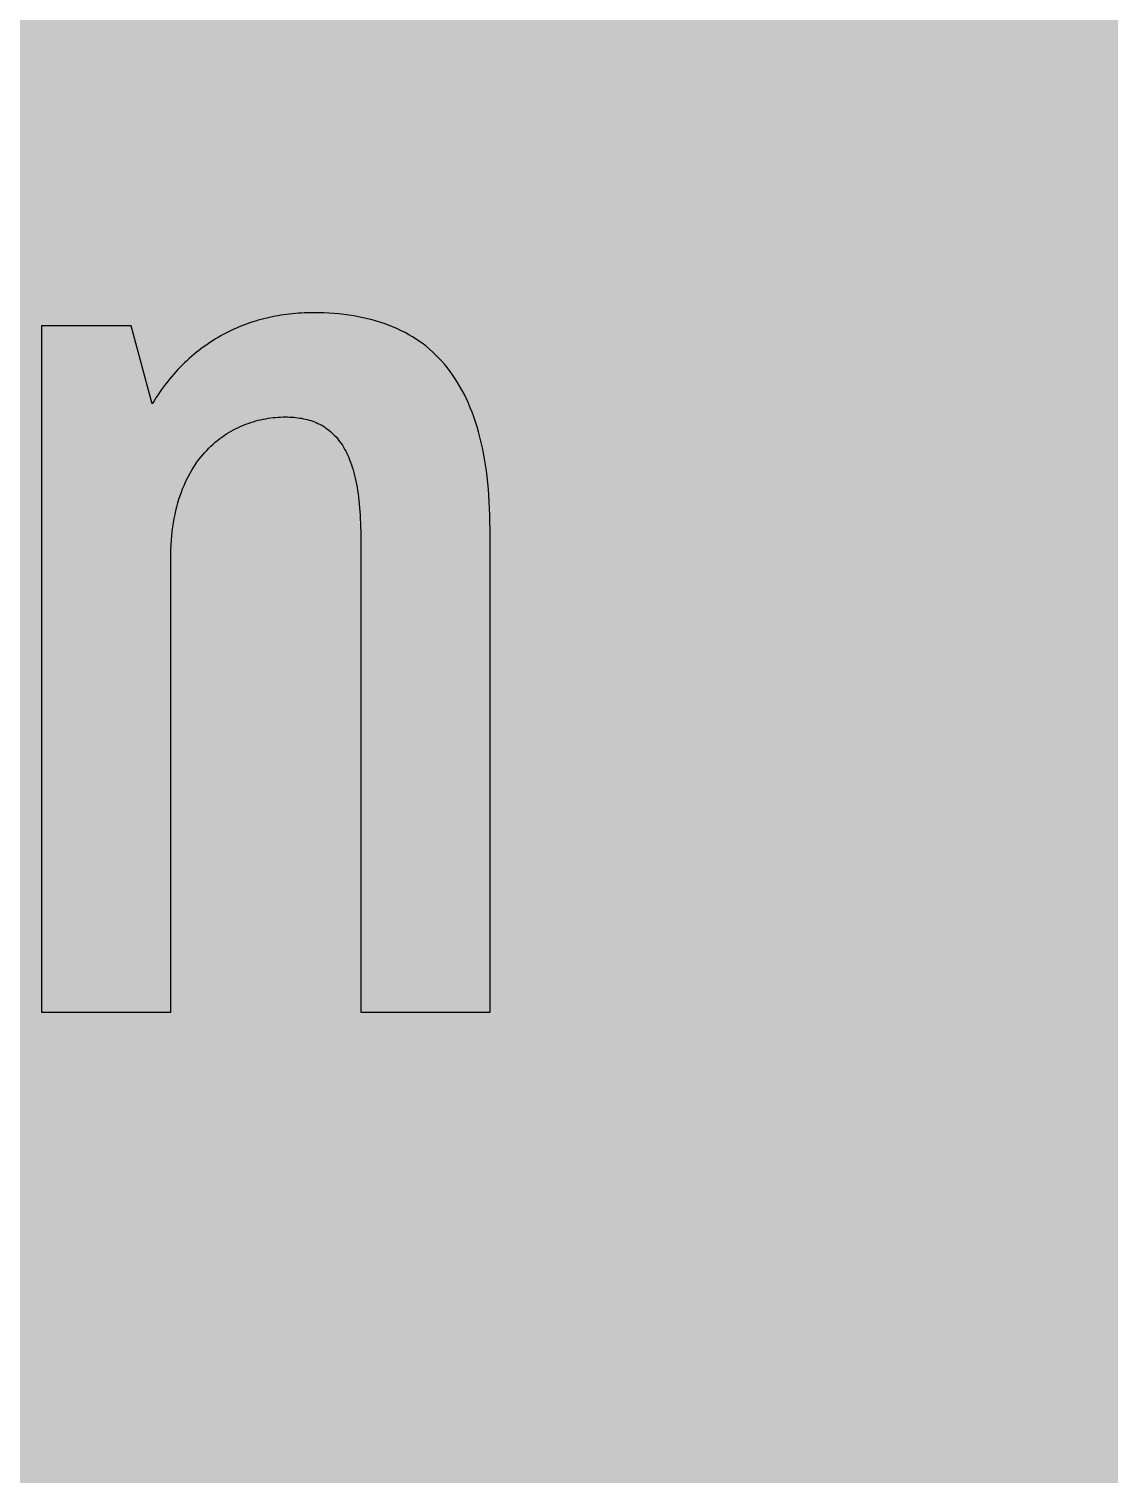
# Model space of a CAD drawing. Header units: millimetres. Extents: x 0 to 212, y 0 to 116.
# Drawn here: x 110.33 to 139.21, y 58.26 to 96.89 of the extents above; entities that cross this region are included whole.
import ezdxf

# ---------------------------------------------------------------- set-up
doc = ezdxf.new("R2010")
doc.units = ezdxf.units.MM

msp = doc.modelspace()

# ---------------------------------------------------------------- hatches: boundary and pattern name
for color, points in [(254, [(14.1633, 0.0536), (13.9878, 0.0533), (13.8125, 0.0559), (13.6373, 0.061), (13.462, 0.0686), (13.2893, 0.0787), (13.114, 0.0914), (12.9413, 0.1041), (12.7686, 0.1219), (12.5959, 0.1397), (12.4231, 0.16), (12.2504, 0.1829), (12.0777, 0.2057), (11.9075, 0.2337), (11.7373, 0.2616), (11.5672, 0.2921), (11.397, 0.3251), (11.2268, 0.3607), (11.0592, 0.3988), (10.8915, 0.4369), (10.7239, 0.4775), (10.5562, 0.5207), (10.3886, 0.5664), (10.2235, 0.6121), (10.0584, 0.6629), (9.8933, 0.7137), (9.7307, 0.7671), (9.5682, 0.8204), (9.4056, 0.8788), (9.2431, 0.9373), (9.083, 0.9982), (8.923, 1.0617), (8.763, 1.1252), (8.6055, 1.1938), (8.4455, 1.2624), (8.2906, 1.331), (8.1331, 1.4046), (7.9781, 1.4783), (7.8232, 1.5545), (7.6708, 1.6332), (7.5184, 1.7145), (7.366, 1.7958), (7.2161, 1.8796), (7.0663, 1.966), (6.919, 2.0523), (6.7716, 2.1438), (6.6243, 2.2352), (6.4795, 2.3266), (6.3348, 2.4232), (6.19, 2.5197), (6.0477, 2.6187), (5.908, 2.7178), (5.7683, 2.8194), (5.6286, 2.9235), (5.4915, 3.0302), (5.3543, 3.1369), (5.2197, 3.2461), (5.0851, 3.3579), (4.953, 3.4722), (4.8209, 3.5865), (4.6914, 3.7033), (4.5644, 3.8202), (4.4348, 3.9395), (4.3104, 4.0615), (4.1859, 4.1859), (4.0615, 4.3104), (3.9395, 4.4348), (3.8202, 4.5618), (3.7033, 4.6914), (3.5865, 4.8209), (3.4722, 4.953), (3.3579, 5.0851), (3.2487, 5.2197), (3.1369, 5.3543), (3.0302, 5.4915), (2.9235, 5.6286), (2.8194, 5.7683), (2.7178, 5.908), (2.6187, 6.0477), (2.5197, 6.19), (2.4232, 6.3348), (2.3266, 6.477), (2.2352, 6.6243), (2.1438, 6.7691), (2.0523, 6.919), (1.966, 7.0663), (1.8796, 7.2161), (1.7958, 7.366), (1.7145, 7.5184), (1.6332, 7.6708), (1.5545, 7.8232), (1.4783, 7.9781), (1.4046, 8.1331), (1.331, 8.2906), (1.2598, 8.4455), (1.1913, 8.603), (1.1252, 8.763), (1.0592, 8.923), (0.9982, 9.083), (0.9373, 9.2431), (0.8763, 9.4056), (0.8204, 9.5682), (0.7645, 9.7307), (0.7112, 9.8933), (0.6604, 10.0584), (0.6121, 10.2235), (0.5639, 10.3911), (0.5207, 10.5562), (0.4775, 10.7239), (0.4343, 10.8915), (0.3962, 11.0592), (0.3607, 11.2268), (0.3251, 11.397), (0.2921, 11.5672), (0.2616, 11.7373), (0.2311, 11.9075), (0.2057, 12.0802), (0.1803, 12.2504), (0.1575, 12.4231), (0.1372, 12.5959), (0.1194, 12.7686), (0.1041, 12.9413), (0.0889, 13.1166), (0.0787, 13.2893), (0.0686, 13.4645), (0.061, 13.6373), (0.0559, 13.8125), (0.0508, 13.9878), (0.0508, 14.163), (0.0522, 102.3592), (0.0508, 102.5322), (0.0559, 102.7074), (0.061, 102.8827), (0.0686, 103.058), (0.0787, 103.2307), (0.0889, 103.4059), (0.1041, 103.5787), (0.1194, 103.7514), (0.1372, 103.9241), (0.1575, 104.0968), (0.1803, 104.2695), (0.2057, 104.4423), (0.2311, 104.6124), (0.2616, 104.7826), (0.2921, 104.9528), (0.3251, 105.123), (0.3607, 105.2932), (0.3962, 105.4608), (0.4343, 105.6284), (0.4775, 105.7961), (0.5207, 105.9637), (0.5639, 106.1314), (0.6121, 106.2965), (0.6604, 106.4616), (0.7112, 106.6267), (0.7645, 106.7892), (0.8204, 106.9518), (0.8763, 107.1143), (0.9373, 107.2769), (0.9982, 107.4369), (1.0592, 107.5969), (1.1252, 107.757), (1.1913, 107.9144), (1.2598, 108.0745), (1.331, 108.2294), (1.4046, 108.3869), (1.4783, 108.5418), (1.5545, 108.6968), (1.6332, 108.8492), (1.7145, 109.0016), (1.7958, 109.154), (1.8796, 109.3038), (1.966, 109.4537), (2.0523, 109.601), (2.1438, 109.7483), (2.2352, 109.8956), (2.3266, 110.0404), (2.4232, 110.1852), (2.5197, 110.33), (2.6187, 110.4722), (2.7178, 110.6119), (2.8194, 110.7516), (2.9235, 110.8913), (3.0302, 111.0285), (3.1369, 111.1656), (3.2487, 111.3003), (3.3579, 111.4349), (3.4722, 111.567), (3.5865, 111.699), (3.7033, 111.8286), (3.8202, 111.9556), (3.9395, 112.0851), (4.0615, 112.2096), (4.1859, 112.334), (4.3104, 112.4585), (4.4348, 112.5804), (4.5644, 112.6998), (4.6914, 112.8166), (4.8209, 112.9335), (4.953, 113.0478), (5.0851, 113.1621), (5.2197, 113.2713), (5.3543, 113.3831), (5.4915, 113.4897), (5.6286, 113.5964), (5.7683, 113.7006), (5.908, 113.8022), (6.0477, 113.9012), (6.19, 114.0003), (6.3348, 114.0968), (6.4795, 114.1933), (6.6243, 114.2848), (6.7716, 114.3762), (6.919, 114.4676), (7.0663, 114.554), (7.2161, 114.6404), (7.366, 114.7242), (7.5184, 114.8055), (7.6708, 114.8867), (7.8232, 114.9655), (7.9781, 115.0417), (8.1331, 115.1153), (8.2906, 115.189), (8.4455, 115.2601), (8.6055, 115.3287), (8.763, 115.3947), (8.923, 115.4608), (9.083, 115.5217), (9.2431, 115.5827), (9.4056, 115.6437), (9.5682, 115.6995), (9.7307, 115.7554), (9.8933, 115.8088), (10.0584, 115.8596), (10.2235, 115.9078), (10.3886, 115.9561), (10.5562, 115.9993), (10.7239, 116.0424), (10.8915, 116.0856), (11.0592, 116.1237), (11.2268, 116.1593), (11.397, 116.1948), (11.5672, 116.2279), (11.7373, 116.2583), (11.9075, 116.2888), (12.0777, 116.3142), (12.2504, 116.3396), (12.4231, 116.3625), (12.5959, 116.3828), (12.7686, 116.4006), (12.9413, 116.4158), (13.114, 116.4311), (13.2893, 116.4412), (13.462, 116.4514), (13.6373, 116.459), (13.8125, 116.4641), (13.9878, 116.4692), (14.163, 116.4692), (197.6078, 116.4703), (197.7822, 116.4692), (197.9574, 116.4641), (198.1327, 116.459), (198.3054, 116.4514), (198.4807, 116.4412), (198.6534, 116.4311), (198.8287, 116.4158), (199.0014, 116.4006), (199.1741, 116.3828), (199.3468, 116.3625), (199.5195, 116.3396), (199.6897, 116.3142), (199.8624, 116.2888), (200.0326, 116.2583), (200.2028, 116.2279), (200.373, 116.1948), (200.5432, 116.1593), (200.7108, 116.1237), (200.8784, 116.0856), (201.0461, 116.0424), (201.2137, 115.9993), (201.3788, 115.9561), (201.5465, 115.9078), (201.7116, 115.8596), (201.8767, 115.8088), (202.0392, 115.7554), (202.2018, 115.6995), (202.3643, 115.6437), (202.5269, 115.5827), (202.6869, 115.5217), (202.8469, 115.4608), (203.007, 115.3947), (203.167, 115.3287), (203.3245, 115.2601), (203.4794, 115.189), (203.6369, 115.1153), (203.7918, 115.0417), (203.9468, 114.9655), (204.0992, 114.8867), (204.2516, 114.8055), (204.404, 114.7242), (204.5538, 114.6404), (204.7037, 114.554), (204.8535, 114.4676), (205.0009, 114.3762), (205.1456, 114.2848), (205.293, 114.1933), (205.4352, 114.0968), (205.58, 114.0003), (205.7222, 113.9012), (205.8619, 113.8022), (206.0016, 113.7006), (206.1413, 113.5964), (206.2785, 113.4897), (206.4156, 113.3831), (206.5503, 113.2713), (206.6849, 113.1621), (206.817, 113.0478), (206.949, 112.9335), (207.0786, 112.8166), (207.2081, 112.6998), (207.3351, 112.5804), (207.4596, 112.4585), (207.584, 112.334), (207.7085, 112.2096), (207.8304, 112.0851), (207.9498, 111.9556), (208.0666, 111.8286), (208.1835, 111.699), (208.2978, 111.567), (208.4121, 111.4349), (208.5238, 111.3003), (208.6331, 111.1656), (208.7397, 111.0285), (208.8464, 110.8913), (208.9506, 110.7516), (209.0522, 110.6119), (209.1512, 110.4722), (209.2503, 110.33), (209.3468, 110.1852), (209.4433, 110.0404), (209.5348, 109.8956), (209.6262, 109.7483), (209.7176, 109.601), (209.804, 109.4537), (209.8904, 109.3038), (209.9742, 109.154), (210.0555, 109.0016), (210.1367, 108.8492), (210.2155, 108.6968), (210.2917, 108.5418), (210.3653, 108.3869), (210.439, 108.2294), (210.5076, 108.0745), (210.5762, 107.9144), (210.6447, 107.757), (210.7082, 107.5969), (210.7717, 107.4369), (210.8327, 107.2769), (210.8911, 107.1143), (210.9495, 106.9518), (211.0029, 106.7892), (211.0562, 106.6267), (211.107, 106.4616), (211.1578, 106.2965), (211.2035, 106.1314), (211.2493, 105.9637), (211.2924, 105.7961), (211.3331, 105.6284), (211.3712, 105.4608), (211.4093, 105.2932), (211.4448, 105.123), (211.4779, 104.9528), (211.5083, 104.7826), (211.5363, 104.6124), (211.5642, 104.4423), (211.5871, 104.2695), (211.6099, 104.0968), (211.6303, 103.9241), (211.648, 103.7514), (211.6658, 103.5787), (211.6785, 103.4059), (211.6912, 103.2307), (211.7014, 103.058), (211.709, 102.8827), (211.7141, 102.7074), (211.7166, 102.5322), (211.7166, 102.3569), (211.7189, 14.1647), (211.7166, 13.9878), (211.7141, 13.8125), (211.709, 13.6373), (211.7014, 13.4645), (211.6912, 13.2893), (211.6785, 13.1166), (211.6658, 12.9413), (211.648, 12.7686), (211.6303, 12.5959), (211.6099, 12.4231), (211.5871, 12.2504), (211.5642, 12.0802), (211.5363, 11.9075), (211.5083, 11.7373), (211.4779, 11.5672), (211.4448, 11.397), (211.4093, 11.2268), (211.3712, 11.0592), (211.3331, 10.8915), (211.2924, 10.7239), (211.2493, 10.5562), (211.2035, 10.3911), (211.1578, 10.2235), (211.107, 10.0584), (211.0562, 9.8933), (211.0029, 9.7307), (210.9495, 9.5682), (210.8911, 9.4056), (210.8327, 9.2431), (210.7717, 9.083), (210.7082, 8.923), (210.6447, 8.763), (210.5762, 8.603), (210.5076, 8.4455), (210.439, 8.2906), (210.3653, 8.1331), (210.2917, 7.9781), (210.2155, 7.8232), (210.1367, 7.6708), (210.0555, 7.5184), (209.9742, 7.366), (209.8904, 7.2161), (209.804, 7.0663), (209.7176, 6.919), (209.6262, 6.7691), (209.5348, 6.6243), (209.4433, 6.477), (209.3468, 6.3348), (209.2503, 6.19), (209.1512, 6.0477), (209.0522, 5.908), (208.9506, 5.7683), (208.8464, 5.6286), (208.7397, 5.4915), (208.6331, 5.3543), (208.5238, 5.2197), (208.4121, 5.0851), (208.2978, 4.953), (208.1835, 4.8209), (208.0666, 4.6914), (207.9498, 4.5618), (207.8304, 4.4348), (207.7085, 4.3104), (207.584, 4.1859), (207.4596, 4.0615), (207.3351, 3.9395), (207.2081, 3.8202), (207.0786, 3.7033), (206.949, 3.5865), (206.817, 3.4722), (206.6849, 3.3579), (206.5503, 3.2461), (206.4156, 3.1369), (206.2785, 3.0302), (206.1413, 2.9235), (206.0016, 2.8194), (205.8619, 2.7178), (205.7222, 2.6187), (205.58, 2.5197), (205.4352, 2.4232), (205.293, 2.3266), (205.1456, 2.2352), (205.0009, 2.1438), (204.8535, 2.0523), (204.7037, 1.966), (204.5538, 1.8796), (204.404, 1.7958), (204.2516, 1.7145), (204.0992, 1.6332), (203.9468, 1.5545), (203.7918, 1.4783), (203.6369, 1.4046), (203.4794, 1.331), (203.3245, 1.2624), (203.167, 1.1938), (203.007, 1.1252), (202.8469, 1.0617), (202.6869, 0.9982), (202.5269, 0.9373), (202.3643, 0.8788), (202.2018, 0.8204), (202.0392, 0.7671), (201.8767, 0.7137), (201.7116, 0.6629), (201.5465, 0.6121), (201.3788, 0.5664), (201.2137, 0.5207), (201.0461, 0.4775), (200.8784, 0.4369), (200.7108, 0.3988), (200.5432, 0.3607), (200.373, 0.3251), (200.2028, 0.2921), (200.0326, 0.2616), (199.8624, 0.2337), (199.6897, 0.2057), (199.5195, 0.1829), (199.3468, 0.16), (199.1741, 0.1397), (199.0014, 0.1219), (198.8287, 0.1041), (198.6534, 0.0914), (198.4807, 0.0787), (198.3054, 0.0686), (198.1327, 0.061), (197.9574, 0.0559), (197.7822, 0.0533), (197.6069, 0.0533)]), (59, [(122.6605, 70.6092), (122.6605, 83.5198), (122.6591, 83.7057), (122.6541, 83.8886), (122.649, 84.0689), (122.6388, 84.2467), (122.6287, 84.4194), (122.616, 84.5896), (122.6007, 84.7573), (122.5829, 84.9224), (122.5626, 85.0824), (122.5398, 85.2399), (122.5144, 85.3948), (122.4864, 85.5472), (122.4559, 85.6945), (122.4229, 85.8393), (122.3899, 85.9815), (122.3518, 86.1187), (122.3137, 86.2559), (122.2705, 86.3879), (122.2273, 86.5175), (122.1816, 86.6419), (122.1334, 86.7664), (122.0826, 86.8858), (122.0292, 87.0026), (121.9733, 87.1169), (121.9149, 87.2287), (121.854, 87.3354), (121.793, 87.4395), (121.727, 87.5411), (121.6609, 87.6402), (121.5923, 87.7367), (121.5212, 87.8307), (121.4476, 87.9196), (121.3714, 88.0059), (121.2926, 88.0897), (121.2113, 88.171), (121.1301, 88.2498), (121.0437, 88.326), (120.9573, 88.3971), (120.8684, 88.4682), (120.777, 88.5342), (120.683, 88.5977), (120.5865, 88.6587), (120.49, 88.7171), (120.3884, 88.773), (120.2868, 88.8238), (120.1826, 88.8746), (120.076, 88.9203), (119.9667, 88.966), (119.855, 89.0067), (119.7407, 89.0448), (119.6264, 89.0803), (119.5095, 89.1134), (119.3876, 89.1438), (119.2657, 89.1718), (119.1438, 89.1972), (119.0168, 89.22), (118.8898, 89.2404), (118.7577, 89.2556), (118.6256, 89.2708), (118.491, 89.2835), (118.3538, 89.2912), (118.2167, 89.2988), (118.0744, 89.3013), (117.9322, 89.3039), (117.8535, 89.3039), (117.7747, 89.3013), (117.696, 89.2988), (117.6172, 89.2962), (117.5385, 89.2912), (117.4598, 89.2835), (117.381, 89.2759), (117.3023, 89.2683), (117.2261, 89.2581), (117.1473, 89.248), (117.0711, 89.2378), (116.9949, 89.2251), (116.9187, 89.2099), (116.84, 89.1946), (116.7663, 89.1794), (116.6901, 89.1616), (116.6139, 89.1438), (116.5403, 89.1235), (116.4641, 89.1032), (116.3904, 89.0803), (116.3168, 89.0575), (116.2431, 89.0321), (116.1694, 89.0067), (116.0958, 88.9813), (116.0247, 88.9533), (115.951, 88.9229), (115.8799, 88.8924), (115.8088, 88.8619), (115.7376, 88.8289), (115.6691, 88.7933), (115.5979, 88.7578), (115.5294, 88.7222), (115.4608, 88.6841), (115.3922, 88.646), (115.3236, 88.6054), (115.2576, 88.5622), (115.1915, 88.5215), (115.123, 88.4758), (115.0595, 88.4301), (114.9934, 88.3844), (114.9299, 88.3361), (114.8664, 88.2879), (114.8029, 88.2371), (114.7394, 88.1837), (114.6759, 88.1329), (114.615, 88.077), (114.554, 88.0212), (114.4956, 87.9653), (114.4346, 87.9069), (114.3762, 87.8459), (114.3178, 87.7849), (114.2619, 87.724), (114.2035, 87.6605), (114.1476, 87.5944), (114.0917, 87.5284), (114.0384, 87.4598), (113.985, 87.3912), (113.9317, 87.3201), (113.8784, 87.249), (113.8276, 87.1753), (113.7768, 87.1017), (113.726, 87.0255), (113.6777, 86.9493), (113.6294, 86.8705), (113.0653, 88.9522), (110.666, 88.9522), (110.666, 70.6092), (114.1236, 70.6092), (114.1236, 82.708), (114.1247, 82.8396), (114.1273, 82.9691), (114.1324, 83.0961), (114.1425, 83.2206), (114.1527, 83.3425), (114.1654, 83.4619), (114.1806, 83.5787), (114.1984, 83.6905), (114.2162, 83.8022), (114.239, 83.9114), (114.2619, 84.0156), (114.2873, 84.1197), (114.3152, 84.2213), (114.3432, 84.3178), (114.3762, 84.4144), (114.4092, 84.5083), (114.4422, 84.5998), (114.4803, 84.6861), (114.5184, 84.7725), (114.5565, 84.8563), (114.5972, 84.9376), (114.6404, 85.0163), (114.6861, 85.0951), (114.7318, 85.1687), (114.7775, 85.2399), (114.8258, 85.311), (114.8766, 85.377), (114.9274, 85.4431), (114.9782, 85.5066), (115.0315, 85.5675), (115.0849, 85.6259), (115.1407, 85.6844), (115.1966, 85.7377), (115.255, 85.791), (115.3135, 85.8418), (115.3719, 85.8901), (115.4328, 85.9384), (115.4913, 85.9815), (115.5548, 86.0247), (115.6157, 86.0654), (115.6792, 86.1035), (115.7427, 86.1416), (115.8062, 86.1771), (115.8697, 86.2101), (115.9358, 86.2406), (115.9993, 86.2711), (116.0653, 86.2965), (116.1313, 86.3244), (116.1974, 86.3473), (116.2634, 86.3702), (116.3295, 86.3905), (116.398, 86.4108), (116.4641, 86.4286), (116.5301, 86.4438), (116.5987, 86.4591), (116.6647, 86.4718), (116.7308, 86.4819), (116.7968, 86.4921), (116.8629, 86.4997), (116.9289, 86.5048), (116.9949, 86.5099), (117.061, 86.5149), (117.127, 86.5175), (117.1905, 86.5175), (117.2464, 86.5175), (117.3023, 86.5149), (117.3582, 86.5124), (117.4115, 86.5099), (117.4648, 86.5048), (117.5182, 86.4972), (117.5715, 86.4895), (117.6223, 86.4819), (117.6731, 86.4718), (117.7239, 86.4616), (117.7722, 86.4489), (117.823, 86.4362), (117.8712, 86.421), (117.9195, 86.4057), (117.9652, 86.3879), (118.0109, 86.3676), (118.0567, 86.3473), (118.1024, 86.327), (118.1456, 86.3041), (118.1887, 86.2787), (118.2319, 86.2508), (118.2726, 86.2228), (118.3157, 86.1949), (118.3538, 86.1644), (118.3945, 86.1314), (118.4326, 86.0958), (118.4707, 86.0603), (118.5062, 86.0222), (118.5443, 85.9841), (118.5799, 85.9434), (118.6129, 85.9003), (118.6459, 85.8545), (118.679, 85.8088), (118.712, 85.7606), (118.7425, 85.7098), (118.7704, 85.659), (118.8009, 85.6056), (118.8288, 85.5497), (118.8568, 85.4913), (118.8822, 85.4329), (118.9076, 85.3694), (118.9304, 85.3059), (118.9558, 85.2399), (118.9761, 85.1738), (118.999, 85.1027), (119.0193, 85.0316), (119.0371, 84.9554), (119.0574, 84.8792), (119.0727, 84.8004), (119.0904, 84.7217), (119.1057, 84.6379), (119.1184, 84.5515), (119.1311, 84.4652), (119.1438, 84.3737), (119.1539, 84.2823), (119.1641, 84.1883), (119.1743, 84.0892), (119.1819, 83.9902), (119.187, 83.8886), (119.192, 83.7844), (119.1971, 83.6778), (119.1997, 83.5685), (119.2022, 83.4568), (119.2022, 83.3425), (119.2029, 70.6092)])]:
    msp.add_hatch(color=color).paths.add_polyline_path(points)
h = msp.add_hatch(color=59)
h.paths.add_polyline_path([(138.6776, 78.6169), (138.6776, 80.6274), (138.6764, 80.8863), (138.6713, 81.1403), (138.6662, 81.3943), (138.6586, 81.6432), (138.6484, 81.8871), (138.6357, 82.1284), (138.6205, 82.3646), (138.6053, 82.5983), (138.5849, 82.8294), (138.5621, 83.0555), (138.5367, 83.279), (138.5113, 83.4974), (138.4808, 83.7108), (138.4478, 83.9216), (138.4122, 84.1299), (138.3767, 84.3331), (138.336, 84.5337), (138.2928, 84.7293), (138.2471, 84.9198), (138.1989, 85.1078), (138.1455, 85.2932), (138.0922, 85.4735), (138.0338, 85.6488), (137.9753, 85.8215), (137.9118, 85.9892), (137.8458, 86.1543), (137.7772, 86.3143), (137.7036, 86.4718), (137.6274, 86.6216), (137.5512, 86.7715), (137.4673, 86.9163), (137.3835, 87.056), (137.2946, 87.1906), (137.2032, 87.3227), (137.1092, 87.4522), (137.0127, 87.5741), (136.9111, 87.6935), (136.8069, 87.8103), (136.6977, 87.9196), (136.586, 88.0288), (136.4717, 88.1304), (136.3523, 88.2294), (136.2304, 88.3234), (136.1034, 88.4149), (135.9738, 88.4987), (135.8417, 88.5825), (135.7046, 88.6587), (135.5649, 88.7324), (135.4201, 88.8009), (135.2728, 88.8644), (135.1204, 88.9254), (134.9654, 88.9813), (134.8054, 89.0321), (134.6429, 89.0778), (134.4752, 89.121), (134.3025, 89.1591), (134.1272, 89.1921), (133.9469, 89.2226), (133.764, 89.248), (133.5761, 89.2683), (133.3856, 89.2835), (133.1874, 89.2937), (132.9893, 89.3013), (132.7836, 89.3039), (132.5829, 89.3013), (132.3848, 89.2937), (132.1892, 89.2835), (131.9987, 89.2683), (131.8108, 89.248), (131.6253, 89.2251), (131.445, 89.1946), (131.2672, 89.1616), (131.0919, 89.1235), (130.9218, 89.0803), (130.7541, 89.0346), (130.589, 88.9813), (130.429, 88.9254), (130.2715, 88.8644), (130.1166, 88.7984), (129.9667, 88.7273), (129.8194, 88.6536), (129.6746, 88.5723), (129.5349, 88.4885), (129.3978, 88.3996), (129.2631, 88.3031), (129.1311, 88.204), (129.0041, 88.1024), (128.8796, 87.9932), (128.7577, 87.8789), (128.6408, 87.7595), (128.5265, 87.6376), (128.4148, 87.5081), (128.3056, 87.376), (128.2014, 87.2363), (128.0998, 87.0941), (128.0008, 86.9442), (127.9042, 86.7918), (127.8128, 86.6343), (127.7239, 86.4692), (127.6375, 86.3016), (127.5537, 86.1263), (127.475, 85.9485), (127.3962, 85.7656), (127.3226, 85.5751), (127.254, 85.3821), (127.1854, 85.1814), (127.1219, 84.9757), (127.061, 84.7674), (127.0025, 84.5515), (126.9467, 84.3305), (126.8959, 84.1045), (126.8451, 83.8733), (126.7993, 83.6371), (126.7562, 83.3933), (126.7181, 83.1469), (126.68, 82.8929), (126.6469, 82.6338), (126.6165, 82.3722), (126.5885, 82.1004), (126.5631, 81.8261), (126.5403, 81.5467), (126.5225, 81.2597), (126.5047, 80.9701), (126.492, 80.6729), (126.4818, 80.3681), (126.4742, 80.0608), (126.4717, 79.7458), (126.4691, 79.4283), (126.4717, 79.0753), (126.4793, 78.7298), (126.492, 78.3946), (126.5072, 78.0694), (126.5301, 77.7494), (126.5555, 77.4395), (126.586, 77.1398), (126.6215, 76.8452), (126.6622, 76.5607), (126.7054, 76.2813), (126.7536, 76.012), (126.8044, 75.7504), (126.8603, 75.4964), (126.9213, 75.25), (126.9848, 75.0113), (127.0533, 74.7801), (127.1245, 74.5541), (127.2007, 74.3382), (127.2794, 74.1274), (127.3607, 73.9242), (127.447, 73.726), (127.5359, 73.5355), (127.6274, 73.3527), (127.7239, 73.1774), (127.823, 73.0047), (127.9246, 72.8421), (128.0287, 72.6846), (128.1379, 72.5322), (128.2471, 72.3849), (128.3614, 72.2452), (128.4757, 72.1131), (128.5951, 71.9836), (128.717, 71.8617), (128.839, 71.7423), (128.966, 71.6305), (129.093, 71.5239), (129.225, 71.4223), (129.3571, 71.3257), (129.4917, 71.2343), (129.6289, 71.1479), (129.7686, 71.0667), (129.9083, 70.9879), (130.0505, 70.9168), (130.1953, 70.8482), (130.3401, 70.7847), (130.4874, 70.7238), (130.6347, 70.6679), (130.7846, 70.6171), (130.937, 70.5688), (131.0894, 70.5256), (131.2443, 70.485), (131.3967, 70.4494), (131.5542, 70.4164), (131.7117, 70.3859), (131.8692, 70.3605), (132.0267, 70.3377), (132.1867, 70.3174), (132.3442, 70.2996), (132.5067, 70.2869), (132.6667, 70.2742), (132.8268, 70.2666), (132.9893, 70.2589), (133.1519, 70.2564), (133.3119, 70.2539), (133.4033, 70.2564), (133.4948, 70.2564), (133.5862, 70.2589), (133.6751, 70.264), (133.7666, 70.2666), (133.858, 70.2742), (133.9494, 70.2793), (134.0383, 70.2869), (134.1298, 70.2945), (134.2187, 70.3047), (134.3101, 70.3123), (134.399, 70.325), (134.4879, 70.3351), (134.5768, 70.3478), (134.6657, 70.3605), (134.7546, 70.3758), (134.8435, 70.3885), (134.9299, 70.4037), (135.0188, 70.4215), (135.1051, 70.4367), (135.194, 70.4545), (135.2804, 70.4723), (135.3642, 70.4901), (135.4506, 70.5104), (135.5369, 70.5307), (135.6208, 70.551), (135.7046, 70.5714), (135.7884, 70.5917), (135.8722, 70.6145), (135.9535, 70.6374), (136.0373, 70.6603), (136.1186, 70.6831), (136.1973, 70.706), (136.2786, 70.7314), (136.3574, 70.7542), (136.4361, 70.7796), (136.5148, 70.805), (136.591, 70.8304), (136.6672, 70.8584), (136.7434, 70.8838), (136.8196, 70.9092), (136.8933, 70.9371), (136.967, 70.9651), (137.0406, 70.993), (137.1117, 71.0184), (137.1829, 71.0463), (137.2514, 71.0743), (137.3226, 71.1022), (137.3886, 71.1327), (137.4572, 71.1606), (137.5232, 71.1886), (137.5893, 71.2165), (137.6528, 71.2445), (137.7163, 71.2749), (137.7772, 71.3029), (137.8382, 71.3308), (137.8991, 71.3613), (137.9576, 71.3892), (138.016, 71.4172), (138.0719, 71.4477), (138.1277, 71.4756), (138.1836, 71.5035), (138.237, 71.5315), (138.2878, 71.5594), (137.2665, 74.137), (137.2032, 74.107), (137.1422, 74.0766), (137.0813, 74.0486), (137.0203, 74.0207), (136.9593, 73.9927), (136.8984, 73.9648), (136.8374, 73.9369), (136.7765, 73.9115), (136.7155, 73.8835), (136.6545, 73.8581), (136.5961, 73.8327), (136.5352, 73.8073), (136.4742, 73.7845), (136.4132, 73.7591), (136.3548, 73.7362), (136.2939, 73.7133), (136.2329, 73.6905), (136.1719, 73.6676), (136.1135, 73.6473), (136.0526, 73.6244), (135.9941, 73.6041), (135.9332, 73.5838), (135.8748, 73.5635), (135.8138, 73.5432), (135.7554, 73.5254), (135.697, 73.5051), (135.636, 73.4873), (135.5776, 73.4695), (135.5192, 73.4517), (135.4607, 73.4365), (135.3998, 73.4187), (135.3414, 73.4035), (135.2829, 73.3882), (135.2245, 73.373), (135.1661, 73.3577), (135.1077, 73.345), (135.0493, 73.3298), (134.9908, 73.3171), (134.9324, 73.3044), (134.8765, 73.2917), (134.8181, 73.2815), (134.7597, 73.2688), (134.7038, 73.2587), (134.6454, 73.2485), (134.587, 73.2384), (134.5311, 73.2307), (134.4727, 73.2206), (134.4168, 73.213), (134.3609, 73.2053), (134.3025, 73.1977), (134.2466, 73.1901), (134.1907, 73.185), (134.1349, 73.1774), (134.079, 73.1723), (134.0231, 73.1672), (133.9672, 73.1647), (133.9113, 73.1596), (133.8555, 73.1571), (133.7996, 73.1545), (133.7437, 73.152), (133.6904, 73.1495), (133.6345, 73.1495), (133.5786, 73.1469), (133.5253, 73.1469), (133.4338, 73.1469), (133.3424, 73.1495), (133.2509, 73.1495), (133.1595, 73.152), (133.0706, 73.1545), (132.9842, 73.1596), (132.8953, 73.1647), (132.809, 73.1698), (132.7226, 73.1774), (132.6388, 73.185), (132.555, 73.1952), (132.4712, 73.2079), (132.3899, 73.2206), (132.3086, 73.2358), (132.2273, 73.2536), (132.1486, 73.2739), (132.0698, 73.2942), (131.9936, 73.3171), (131.9174, 73.3425), (131.8438, 73.3704), (131.7701, 73.4009), (131.6965, 73.4365), (131.6253, 73.472), (131.5542, 73.5101), (131.4856, 73.5533), (131.4171, 73.5965), (131.351, 73.6448), (131.2875, 73.6956), (131.2215, 73.7514), (131.1605, 73.8099), (131.097, 73.8708), (131.0386, 73.9369), (130.9776, 74.0054), (130.9218, 74.0791), (130.8659, 74.1578), (130.81, 74.2391), (130.7567, 74.3229), (130.7059, 74.4144), (130.6551, 74.5084), (130.6068, 74.6074), (130.5585, 74.709), (130.5128, 74.8182), (130.4696, 74.9325), (130.4265, 75.0494), (130.3858, 75.1738), (130.3452, 75.3008), (130.3071, 75.4355), (130.2715, 75.5726), (130.236, 75.7174), (130.2029, 75.8673), (130.1725, 76.0247), (130.142, 76.1848), (130.114, 76.3524), (130.0886, 76.5251), (130.0632, 76.7055), (130.0404, 76.8909), (130.0201, 77.0839), (130.0023, 77.282), (129.9845, 77.4878), (129.9693, 77.6986), (129.9566, 77.917), (129.9439, 78.1431), (129.9337, 78.3768), (129.9261, 78.6155)])
edge = h.paths.add_edge_path(flags=16)
edge.add_line((132.7146, 86.5184), (132.8039, 86.5175))
edge.add_line((132.8039, 86.5175), (132.8928, 86.5149))
edge.add_line((132.8928, 86.5149), (132.9792, 86.5099))
edge.add_line((132.9792, 86.5099), (133.063, 86.5048))
edge.add_line((133.063, 86.5048), (133.1468, 86.4972))
edge.add_line((133.1468, 86.4972), (133.2281, 86.487))
edge.add_line((133.2281, 86.487), (133.3068, 86.4743))
edge.add_line((133.3068, 86.4743), (133.383, 86.4616))
edge.add_line((133.383, 86.4616), (133.4592, 86.4464))
edge.add_line((133.4592, 86.4464), (133.5354, 86.4286))
edge.add_line((133.5354, 86.4286), (133.6065, 86.4083))
edge.add_line((133.6065, 86.4083), (133.6777, 86.3879))
edge.add_line((133.6777, 86.3879), (133.7488, 86.3625))
edge.add_line((133.7488, 86.3625), (133.8148, 86.3371))
edge.add_line((133.8148, 86.3371), (133.8809, 86.3092))
edge.add_line((133.8809, 86.3092), (133.9469, 86.2787))
edge.add_line((133.9469, 86.2787), (134.0104, 86.2457))
edge.add_line((134.0104, 86.2457), (134.0714, 86.2101))
edge.add_line((134.0714, 86.2101), (134.1298, 86.172))
edge.add_line((134.1298, 86.172), (134.1882, 86.1314))
edge.add_line((134.1882, 86.1314), (134.2466, 86.0857))
edge.add_line((134.2466, 86.0857), (134.3, 86.04))
edge.add_line((134.3, 86.04), (134.3558, 85.9917))
edge.add_line((134.3558, 85.9917), (134.4066, 85.9409))
edge.add_line((134.4066, 85.9409), (134.4574, 85.8876))
edge.add_line((134.4574, 85.8876), (134.5057, 85.8291))
edge.add_line((134.5057, 85.8291), (134.554, 85.7682))
edge.add_line((134.554, 85.7682), (134.6022, 85.7072))
edge.add_line((134.6022, 85.7072), (134.6454, 85.6412))
edge.add_line((134.6454, 85.6412), (134.6886, 85.5701))
edge.add_line((134.6886, 85.5701), (134.7318, 85.4989))
edge.add_line((134.7318, 85.4989), (134.7724, 85.4227))
edge.add_line((134.7724, 85.4227), (134.813, 85.3465))
edge.add_line((134.813, 85.3465), (134.8511, 85.2627))
edge.add_line((134.8511, 85.2627), (134.8867, 85.1789))
edge.add_line((134.8867, 85.1789), (134.9223, 85.09))
edge.add_line((134.9223, 85.09), (134.9553, 84.9986))
edge.add_line((134.9553, 84.9986), (134.9883, 84.902))
edge.add_line((134.9883, 84.902), (135.0213, 84.8055))
edge.add_line((135.0213, 84.8055), (135.0518, 84.7014))
edge.add_line((135.0518, 84.7014), (135.0797, 84.5972))
edge.add_line((135.0797, 84.5972), (135.1077, 84.4855))
edge.add_line((135.1077, 84.4855), (135.1331, 84.3737))
edge.add_line((135.1331, 84.3737), (135.1585, 84.2569))
edge.add_line((135.1585, 84.2569), (135.1839, 84.135))
edge.add_line((135.1839, 84.135), (135.2067, 84.0105))
edge.add_line((135.2067, 84.0105), (135.2271, 83.881))
edge.add_line((135.2271, 83.881), (135.2474, 83.7489))
edge.add_line((135.2474, 83.7489), (135.2677, 83.6117))
edge.add_line((135.2677, 83.6117), (135.2855, 83.472))
edge.add_line((135.2855, 83.472), (135.3033, 83.3272))
edge.add_line((135.3033, 83.3272), (135.3185, 83.1774))
edge.add_line((135.3185, 83.1774), (135.3337, 83.025))
edge.add_line((135.3337, 83.025), (135.3464, 82.8675))
edge.add_line((135.3464, 82.8675), (135.3617, 82.7075))
edge.add_line((135.3617, 82.7075), (135.3718, 82.5398))
edge.add_line((135.3718, 82.5398), (135.382, 82.3697))
edge.add_line((135.382, 82.3697), (135.3922, 82.1944))
edge.add_line((135.3922, 82.1944), (135.3998, 82.0166))
edge.add_line((135.3998, 82.0166), (135.4074, 81.8312))
edge.add_line((135.4074, 81.8312), (135.415, 81.6432))
edge.add_line((135.415, 81.6432), (135.4201, 81.4502))
edge.add_line((135.4201, 81.4502), (135.4252, 81.2521))
edge.add_line((135.4252, 81.2521), (135.4303, 81.0489))
edge.add_line((135.4303, 81.0489), (129.9626, 81.0503))
edge.add_line((129.9626, 81.0503), (129.9693, 81.2724))
edge.add_line((129.9693, 81.2724), (129.9794, 81.4908))
edge.add_line((129.9794, 81.4908), (129.9921, 81.7016))
edge.add_line((129.9921, 81.7016), (130.0048, 81.9074))
edge.add_line((130.0048, 81.9074), (130.0201, 82.1055))
edge.add_line((130.0201, 82.1055), (130.0353, 82.3011))
edge.add_line((130.0353, 82.3011), (130.0505, 82.489))
edge.add_line((130.0505, 82.489), (130.0683, 82.6719))
edge.add_line((130.0683, 82.6719), (130.0886, 82.8497))
edge.add_line((130.0886, 82.8497), (130.109, 83.0199))
edge.add_line((130.109, 83.0199), (130.1318, 83.1875))
edge.add_line((130.1318, 83.1875), (130.1547, 83.3476))
edge.add_line((130.1547, 83.3476), (130.1775, 83.505))
edge.add_line((130.1775, 83.505), (130.2029, 83.6549))
edge.add_line((130.2029, 83.6549), (130.2309, 83.8022))
edge.add_line((130.2309, 83.8022), (130.2563, 83.9419))
edge.add_line((130.2563, 83.9419), (130.2868, 84.0791))
edge.add_line((130.2868, 84.0791), (130.3172, 84.2086))
edge.add_line((130.3172, 84.2086), (130.3477, 84.3356))
edge.add_line((130.3477, 84.3356), (130.3782, 84.4575))
edge.add_line((130.3782, 84.4575), (130.4138, 84.5769))
edge.add_line((130.4138, 84.5769), (130.4468, 84.6887))
edge.add_line((130.4468, 84.6887), (130.4823, 84.7979))
edge.add_line((130.4823, 84.7979), (130.5179, 84.902))
edge.add_line((130.5179, 84.902), (130.556, 85.0036))
edge.add_line((130.556, 85.0036), (130.5941, 85.1002))
edge.add_line((130.5941, 85.1002), (130.6347, 85.1916))
edge.add_line((130.6347, 85.1916), (130.6754, 85.2805))
edge.add_line((130.6754, 85.2805), (130.716, 85.3643))
edge.add_line((130.716, 85.3643), (130.7592, 85.4456))
edge.add_line((130.7592, 85.4456), (130.8024, 85.5218))
edge.add_line((130.8024, 85.5218), (130.8481, 85.5955))
edge.add_line((130.8481, 85.5955), (130.8938, 85.664))
edge.add_line((130.8938, 85.664), (130.9395, 85.7326))
edge.add_line((130.9395, 85.7326), (130.9878, 85.7936))
edge.add_line((130.9878, 85.7936), (131.0361, 85.8545))
edge.add_line((131.0361, 85.8545), (131.0843, 85.9104))
edge.add_line((131.0843, 85.9104), (131.1351, 85.9638))
edge.add_line((131.1351, 85.9638), (131.1859, 86.0146))
edge.add_line((131.1859, 86.0146), (131.2393, 86.0603))
edge.add_line((131.2393, 86.0603), (131.2901, 86.106))
edge.add_line((131.2901, 86.106), (131.3434, 86.1466))
edge.add_line((131.3434, 86.1466), (131.3993, 86.1873))
edge.add_line((131.3993, 86.1873), (131.4552, 86.2228))
edge.add_line((131.4552, 86.2228), (131.511, 86.2559))
edge.add_line((131.511, 86.2559), (131.5669, 86.2863))
edge.add_line((131.5669, 86.2863), (131.6253, 86.3168))
edge.add_line((131.6253, 86.3168), (131.6838, 86.3422))
edge.add_line((131.6838, 86.3422), (131.7422, 86.3676))
edge.add_line((131.7422, 86.3676), (131.8031, 86.3879))
edge.add_line((131.8031, 86.3879), (131.8641, 86.4083))
edge.add_line((131.8641, 86.4083), (131.9251, 86.426))
edge.add_line((131.9251, 86.426), (131.986, 86.4438))
edge.add_line((131.986, 86.4438), (132.0495, 86.4565))
edge.add_line((132.0495, 86.4565), (132.113, 86.4692))
edge.add_line((132.113, 86.4692), (132.1765, 86.4794))
edge.add_line((132.1765, 86.4794), (132.2426, 86.4895))
edge.add_line((132.2426, 86.4895), (132.3086, 86.4972))
edge.add_line((132.3086, 86.4972), (132.3746, 86.5048))
edge.add_line((132.3746, 86.5048), (132.4407, 86.5099))
edge.add_line((132.4407, 86.5099), (132.5067, 86.5124))
edge.add_line((132.5067, 86.5124), (132.5753, 86.5149))
edge.add_line((132.5753, 86.5149), (132.6439, 86.5175))
edge.add_line((132.6439, 86.5175), (132.7125, 86.5175))
h.paths.add_polyline_path([(133.4562, 92.021), (138.0423, 96.7133), (133.4202, 96.7133), (130.634, 92.021)], flags=16)

# ---------------------------------------------------------------- linework, layer by layer
at = {"color": 59}
msp.add_lwpolyline([(122.6605, 70.6092), (122.6605, 83.5198), (122.6591, 83.7057), (122.6541, 83.8886), (122.649, 84.0689), (122.6388, 84.2467), (122.6287, 84.4194), (122.616, 84.5896), (122.6007, 84.7573), (122.5829, 84.9224), (122.5626, 85.0824), (122.5398, 85.2399), (122.5144, 85.3948), (122.4864, 85.5472), (122.4559, 85.6945), (122.4229, 85.8393), (122.3899, 85.9815), (122.3518, 86.1187), (122.3137, 86.2559), (122.2705, 86.3879), (122.2273, 86.5175), (122.1816, 86.6419), (122.1334, 86.7664), (122.0826, 86.8858), (122.0292, 87.0026), (121.9733, 87.1169), (121.9149, 87.2287), (121.854, 87.3354), (121.793, 87.4395), (121.727, 87.5411), (121.6609, 87.6402), (121.5923, 87.7367), (121.5212, 87.8307), (121.4476, 87.9196), (121.3714, 88.0059), (121.2926, 88.0897), (121.2113, 88.171), (121.1301, 88.2498), (121.0437, 88.326), (120.9573, 88.3971), (120.8684, 88.4682), (120.777, 88.5342), (120.683, 88.5977), (120.5865, 88.6587), (120.49, 88.7171), (120.3884, 88.773), (120.2868, 88.8238), (120.1826, 88.8746), (120.076, 88.9203), (119.9667, 88.966), (119.855, 89.0067), (119.7407, 89.0448), (119.6264, 89.0803), (119.5095, 89.1134), (119.3876, 89.1438), (119.2657, 89.1718), (119.1438, 89.1972), (119.0168, 89.22), (118.8898, 89.2404), (118.7577, 89.2556), (118.6256, 89.2708), (118.491, 89.2835), (118.3538, 89.2912), (118.2167, 89.2988), (118.0744, 89.3013), (117.9322, 89.3039), (117.8535, 89.3039), (117.7747, 89.3013), (117.696, 89.2988), (117.6172, 89.2962), (117.5385, 89.2912), (117.4598, 89.2835), (117.381, 89.2759), (117.3023, 89.2683), (117.2261, 89.2581), (117.1473, 89.248), (117.0711, 89.2378), (116.9949, 89.2251), (116.9187, 89.2099), (116.84, 89.1946), (116.7663, 89.1794), (116.6901, 89.1616), (116.6139, 89.1438), (116.5403, 89.1235), (116.4641, 89.1032), (116.3904, 89.0803), (116.3168, 89.0575), (116.2431, 89.0321), (116.1694, 89.0067), (116.0958, 88.9813), (116.0247, 88.9533), (115.951, 88.9229), (115.8799, 88.8924), (115.8088, 88.8619), (115.7376, 88.8289), (115.6691, 88.7933), (115.5979, 88.7578), (115.5294, 88.7222), (115.4608, 88.6841), (115.3922, 88.646), (115.3236, 88.6054), (115.2576, 88.5622), (115.1915, 88.5215), (115.123, 88.4758), (115.0595, 88.4301), (114.9934, 88.3844), (114.9299, 88.3361), (114.8664, 88.2879), (114.8029, 88.2371), (114.7394, 88.1837), (114.6759, 88.1329), (114.615, 88.077), (114.554, 88.0212), (114.4956, 87.9653), (114.4346, 87.9069), (114.3762, 87.8459), (114.3178, 87.7849), (114.2619, 87.724), (114.2035, 87.6605), (114.1476, 87.5944), (114.0917, 87.5284), (114.0384, 87.4598), (113.985, 87.3912), (113.9317, 87.3201), (113.8784, 87.249), (113.8276, 87.1753), (113.7768, 87.1017), (113.726, 87.0255), (113.6777, 86.9493), (113.6294, 86.8705), (113.0653, 88.9522), (110.666, 88.9522), (110.666, 70.6092), (114.1236, 70.6092), (114.1236, 82.708), (114.1247, 82.8396), (114.1273, 82.9691), (114.1324, 83.0961), (114.1425, 83.2206), (114.1527, 83.3425), (114.1654, 83.4619), (114.1806, 83.5787), (114.1984, 83.6905), (114.2162, 83.8022), (114.239, 83.9114), (114.2619, 84.0156), (114.2873, 84.1197), (114.3152, 84.2213), (114.3432, 84.3178), (114.3762, 84.4144), (114.4092, 84.5083), (114.4422, 84.5998), (114.4803, 84.6861), (114.5184, 84.7725), (114.5565, 84.8563), (114.5972, 84.9376), (114.6404, 85.0163), (114.6861, 85.0951), (114.7318, 85.1687), (114.7775, 85.2399), (114.8258, 85.311), (114.8766, 85.377), (114.9274, 85.4431), (114.9782, 85.5066), (115.0315, 85.5675), (115.0849, 85.6259), (115.1407, 85.6844), (115.1966, 85.7377), (115.255, 85.791), (115.3135, 85.8418), (115.3719, 85.8901), (115.4328, 85.9384), (115.4913, 85.9815), (115.5548, 86.0247), (115.6157, 86.0654), (115.6792, 86.1035), (115.7427, 86.1416), (115.8062, 86.1771), (115.8697, 86.2101), (115.9358, 86.2406), (115.9993, 86.2711), (116.0653, 86.2965), (116.1313, 86.3244), (116.1974, 86.3473), (116.2634, 86.3702), (116.3295, 86.3905), (116.398, 86.4108), (116.4641, 86.4286), (116.5301, 86.4438), (116.5987, 86.4591), (116.6647, 86.4718), (116.7308, 86.4819), (116.7968, 86.4921), (116.8629, 86.4997), (116.9289, 86.5048), (116.9949, 86.5099), (117.061, 86.5149), (117.127, 86.5175), (117.1905, 86.5175), (117.2464, 86.5175), (117.3023, 86.5149), (117.3582, 86.5124), (117.4115, 86.5099), (117.4648, 86.5048), (117.5182, 86.4972), (117.5715, 86.4895), (117.6223, 86.4819), (117.6731, 86.4718), (117.7239, 86.4616), (117.7722, 86.4489), (117.823, 86.4362), (117.8712, 86.421), (117.9195, 86.4057), (117.9652, 86.3879), (118.0109, 86.3676), (118.0567, 86.3473), (118.1024, 86.327), (118.1456, 86.3041), (118.1887, 86.2787), (118.2319, 86.2508), (118.2726, 86.2228), (118.3157, 86.1949), (118.3538, 86.1644), (118.3945, 86.1314), (118.4326, 86.0958), (118.4707, 86.0603), (118.5062, 86.0222), (118.5443, 85.9841), (118.5799, 85.9434), (118.6129, 85.9003), (118.6459, 85.8545), (118.679, 85.8088), (118.712, 85.7606), (118.7425, 85.7098), (118.7704, 85.659), (118.8009, 85.6056), (118.8288, 85.5497), (118.8568, 85.4913), (118.8822, 85.4329), (118.9076, 85.3694), (118.9304, 85.3059), (118.9558, 85.2399), (118.9761, 85.1738), (118.999, 85.1027), (119.0193, 85.0316), (119.0371, 84.9554), (119.0574, 84.8792), (119.0727, 84.8004), (119.0904, 84.7217), (119.1057, 84.6379), (119.1184, 84.5515), (119.1311, 84.4652), (119.1438, 84.3737), (119.1539, 84.2823), (119.1641, 84.1883), (119.1743, 84.0892), (119.1819, 83.9902), (119.187, 83.8886), (119.192, 83.7844), (119.1971, 83.6778), (119.1997, 83.5685), (119.2022, 83.4568), (119.2022, 83.3425), (119.2029, 70.6092), (122.6605, 70.6092)], dxfattribs=at)

doc.saveas('drawing.dxf')
